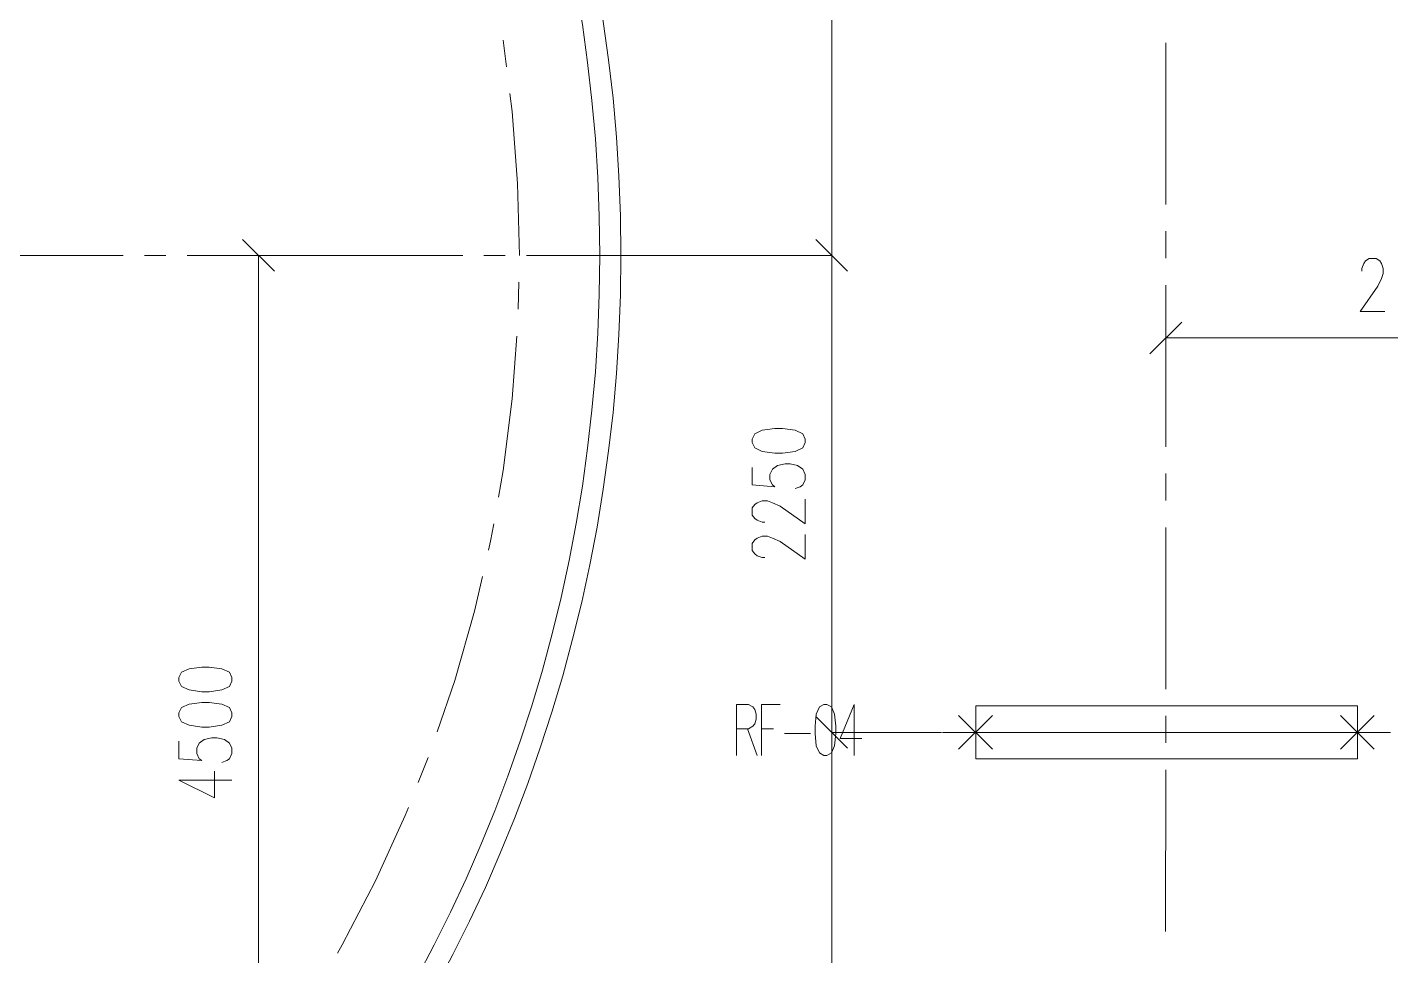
# Model space of a CAD drawing. Header units: millimetres. Extents: x 117 to 78452272, y 10 to 169749766.
# Drawn here: x 78406573 to 78413002, y 169694986 to 169699367 of the extents above; entities that cross this region are included whole.
import ezdxf

# ---------------------------------------------------------------- set-up
doc = ezdxf.new("R2010")
doc.units = ezdxf.units.MM

msp = doc.modelspace()

# ---------------------------------------------------------------- linework, layer by layer
at = {"color": 0, "lineweight": 0}
for points in [[(78410366.224, 169702041.9), (78410366.224, 169698290.763)], [(78408832.589, 169699179.746), (78408817.076, 169699305.143)], [(78411941.658, 169699293.508), (78411941.658, 169698531.215)], [(78408893.348, 169698290.763), (78408885.161, 169698629.895), (78408859.306, 169698968.596), (78408848.533, 169699053.487)], [(78411941.658, 169698404.095), (78411941.658, 169698276.974)], [(78407738.489, 169698215.784), (78407588.099, 169698365.743)], [(78410291.244, 169698365.743), (78410441.204, 169698215.784)], [(78410441.204, 169698215.784), (78410291.244, 169698365.743)], [(78406525.888, 169698290.763), (78407025.752, 169698290.763)], [(78407125.725, 169698290.763), (78407226.128, 169698290.763)], [(78407326.101, 169698290.763), (78407825.966, 169698290.763)], [(78408415.03, 169698290.763), (78407661.355, 169698290.763)], [(78407663.51, 169698290.763), (78407663.51, 169693789.83)], [(78407925.938, 169698290.763), (78408026.342, 169698290.763)], [(78408126.315, 169698290.763), (78408626.179, 169698290.763)], [(78408726.152, 169698290.763), (78408826.125, 169698290.763)], [(78408926.529, 169698290.763), (78409293.67, 169698290.763)], [(78409014.005, 169698290.763), (78410368.379, 169698290.763)], [(78409014.005, 169698290.763), (78410368.379, 169698290.763)], [(78410366.224, 169698290.763), (78410366.224, 169696040.081)], [(78412866.407, 169698216.646), (78412866.407, 169698228.711), (78412875.026, 169698252.412), (78412883.213, 169698264.477), (78412900.019, 169698276.112), (78412933.2, 169698276.112), (78412950.005, 169698264.477), (78412958.193, 169698252.412), (78412966.811, 169698228.711), (78412966.811, 169698205.011), (78412958.193, 169698180.879), (78412941.818, 169698145.544), (78412858.22, 169698026.18), (78412974.999, 169698026.18)], [(78408887.315, 169698036.091), (78408890.332, 169698163.643)], [(78411941.658, 169698150.284), (78411941.228, 169697387.991)], [(78412016.638, 169697976.194), (78411866.679, 169697826.234)], [(78411941.658, 169697978.348), (78411941.658, 169697899.059)], [(78408794.668, 169697150.125), (78408817.076, 169697276.384), (78408859.306, 169697613.361), (78408881.713, 169697908.97)], [(78411941.658, 169697901.214), (78414391.855, 169697901.214)], [(78409991.326, 169697290.604), (78409991.326, 169697207.437), (78410098.193, 169697198.818), (78410086.559, 169697207.437), (78410074.493, 169697232.43), (78410074.493, 169697257.423), (78410086.559, 169697282.416), (78410110.259, 169697298.791), (78410146.025, 169697307.41), (78410169.726, 169697307.41), (78410205.492, 169697298.791), (78410229.192, 169697282.416), (78410241.258, 169697257.423), (78410241.258, 169697232.43), (78410229.192, 169697207.437), (78410217.558, 169697198.818), (78410193.426, 169697190.631)], [(78411941.228, 169697260.871), (78411941.228, 169697133.75)], [(78410050.793, 169697032.053), (78410038.727, 169697032.053), (78410015.026, 169697040.672), (78410002.961, 169697048.859), (78409991.326, 169697065.665), (78409991.326, 169697098.846), (78410002.961, 169697115.651), (78410015.026, 169697123.839), (78410038.727, 169697132.026), (78410062.858, 169697132.026), (78410086.559, 169697123.839), (78410122.325, 169697107.033), (78410241.258, 169697023.866), (78410241.258, 169697140.645)], [(78408747.698, 169696899.762), (78408757.609, 169696942.423), (78408772.26, 169697024.728)], [(78410050.793, 169696865.288), (78410038.727, 169696865.288), (78410015.026, 169696873.907), (78410002.961, 169696882.094), (78409991.326, 169696898.9), (78409991.326, 169696932.08), (78410002.961, 169696948.886), (78410015.026, 169696957.074), (78410038.727, 169696965.692), (78410062.858, 169696965.692), (78410086.559, 169696957.074), (78410122.325, 169696940.699), (78410241.258, 169696857.101), (78410241.258, 169696973.88)], [(78411941.228, 169697007.06), (78411941.228, 169696244.767)], [(78408506.384, 169696042.236), (78408588.69, 169696285.273), (78408681.337, 169696611.909), (78408719.257, 169696775.657)], [(78409916.777, 169695931.49), (78409916.777, 169696171.511), (78409973.658, 169696171.511), (78409993.911, 169696160.307), (78410004.253, 169696148.672), (78410009.424, 169696125.834), (78410009.424, 169696102.995), (78410004.253, 169696080.157), (78409993.911, 169696068.953), (78409973.658, 169696057.318), (78409916.777, 169696057.318)], [(78410035.28, 169695931.49), (78410035.28, 169696171.511), (78410122.756, 169696171.511)], [(78410472.661, 169695931.49), (78410472.661, 169696171.511), (78410405.438, 169696011.641), (78410508.427, 169696011.641)], [(78410291.244, 169696115.492), (78410441.204, 169695965.102)], [(78410441.204, 169695965.102), (78410291.244, 169696115.492)], [(78411123.777, 169695960.792), (78410964.338, 169696119.801)], [(78411123.777, 169696119.801), (78410964.338, 169695960.792)], [(78411941.228, 169696117.646), (78411941.228, 169695990.526)], [(78412764.711, 169695960.792), (78412924.15, 169696119.801)], [(78412764.711, 169696119.801), (78412924.15, 169695960.792)], [(78407288.18, 169695998.713), (78407288.18, 169695915.115), (78407395.479, 169695906.928), (78407383.413, 169695915.115), (78407371.778, 169695940.108), (78407371.778, 169695965.102), (78407383.413, 169695990.095), (78407407.114, 169696006.901), (78407442.88, 169696015.088), (78407467.011, 169696015.088), (78407502.347, 169696006.901), (78407526.478, 169695990.095), (78407538.113, 169695965.102), (78407538.113, 169695940.108), (78407526.478, 169695915.115), (78407514.412, 169695906.928), (78407490.712, 169695898.74)], [(78409968.487, 169696057.318), (78410014.595, 169695931.49)], [(78410035.28, 169696057.318), (78410091.73, 169696057.318)], [(78410143.44, 169696034.479), (78410266.682, 169696034.479)], [(78410884.618, 169696040.081), (78410364.5, 169696040.081)], [(78410884.618, 169696040.081), (78410364.5, 169696040.081)], [(78410366.224, 169696040.081), (78410366.224, 169690038.694)], [(78410888.496, 169696040.081), (78413000.423, 169696040.081)], [(78408416.323, 169695803.939), (78408463.292, 169695922.441)], [(78407288.18, 169695815.142), (78407454.946, 169695731.975), (78407454.946, 169695856.941)], [(78407288.18, 169695815.142), (78407538.113, 169695815.142)], [(78411941.228, 169695863.836), (78411940.797, 169695101.543)], [(78408035.391, 169694998.554), (78408058.23, 169695038.198), (78408214.222, 169695339.41), (78408355.132, 169695648.377), (78408369.783, 169695685.436)]]:
    msp.add_lwpolyline(points, dxfattribs=at)
for points in [[(78409991.326, 169697407.382), (78410002.961, 169697382.389), (78410038.727, 169697365.584), (78410098.193, 169697357.396), (78410133.96, 169697357.396), (78410193.426, 169697365.584), (78410229.192, 169697382.389), (78410241.258, 169697407.382), (78410241.258, 169697423.757), (78410229.192, 169697448.751), (78410193.426, 169697465.556), (78410133.96, 169697473.744), (78410098.193, 169697473.744), (78410038.727, 169697465.556), (78410002.961, 169697448.751), (78409991.326, 169697423.757)], [(78407288.18, 169696281.826), (78407300.246, 169696256.833), (78407336.012, 169696240.458), (78407395.479, 169696231.84), (78407431.245, 169696231.84), (78407490.712, 169696240.458), (78407526.478, 169696256.833), (78407538.113, 169696281.826), (78407538.113, 169696298.632), (78407526.478, 169696323.625), (78407490.712, 169696340.431), (78407431.245, 169696348.618), (78407395.479, 169696348.618), (78407336.012, 169696340.431), (78407300.246, 169696323.625), (78407288.18, 169696298.632)], [(78407288.18, 169696115.492), (78407300.246, 169696090.499), (78407336.012, 169696073.693), (78407395.479, 169696065.505), (78407431.245, 169696065.505), (78407490.712, 169696073.693), (78407526.478, 169696090.499), (78407538.113, 169696115.492), (78407538.113, 169696131.867), (78407526.478, 169696156.86), (78407490.712, 169696173.666), (78407431.245, 169696181.853), (78407395.479, 169696181.853), (78407336.012, 169696173.666), (78407300.246, 169696156.86), (78407288.18, 169696131.867)], [(78410287.366, 169696034.479), (78410287.366, 169696068.953), (78410292.537, 169696125.834), (78410308.05, 169696160.307), (78410328.303, 169696171.511), (78410343.816, 169696171.511), (78410364.5, 169696160.307), (78410380.013, 169696125.834), (78410385.184, 169696068.953), (78410385.184, 169696034.479), (78410380.013, 169695977.167), (78410364.5, 169695943.125), (78410343.816, 169695931.49), (78410328.303, 169695931.49), (78410308.05, 169695943.125), (78410292.537, 169695977.167)], [(78412845.723, 169695915.115), (78412845.723, 169696165.478), (78411045.35, 169696165.478), (78411045.35, 169695915.115)]]:
    msp.add_lwpolyline(points, close=True, dxfattribs=at)
for major_axis, ratio in [((0, 7246.308), 0.999286), ((0, 7146.336), 0.999276)]:
    msp.add_ellipse((78402131.391, 169698290.763), major_axis=major_axis, ratio=ratio, start_param=0, end_param=6.283185, dxfattribs=at)

doc.saveas('drawing.dxf')
